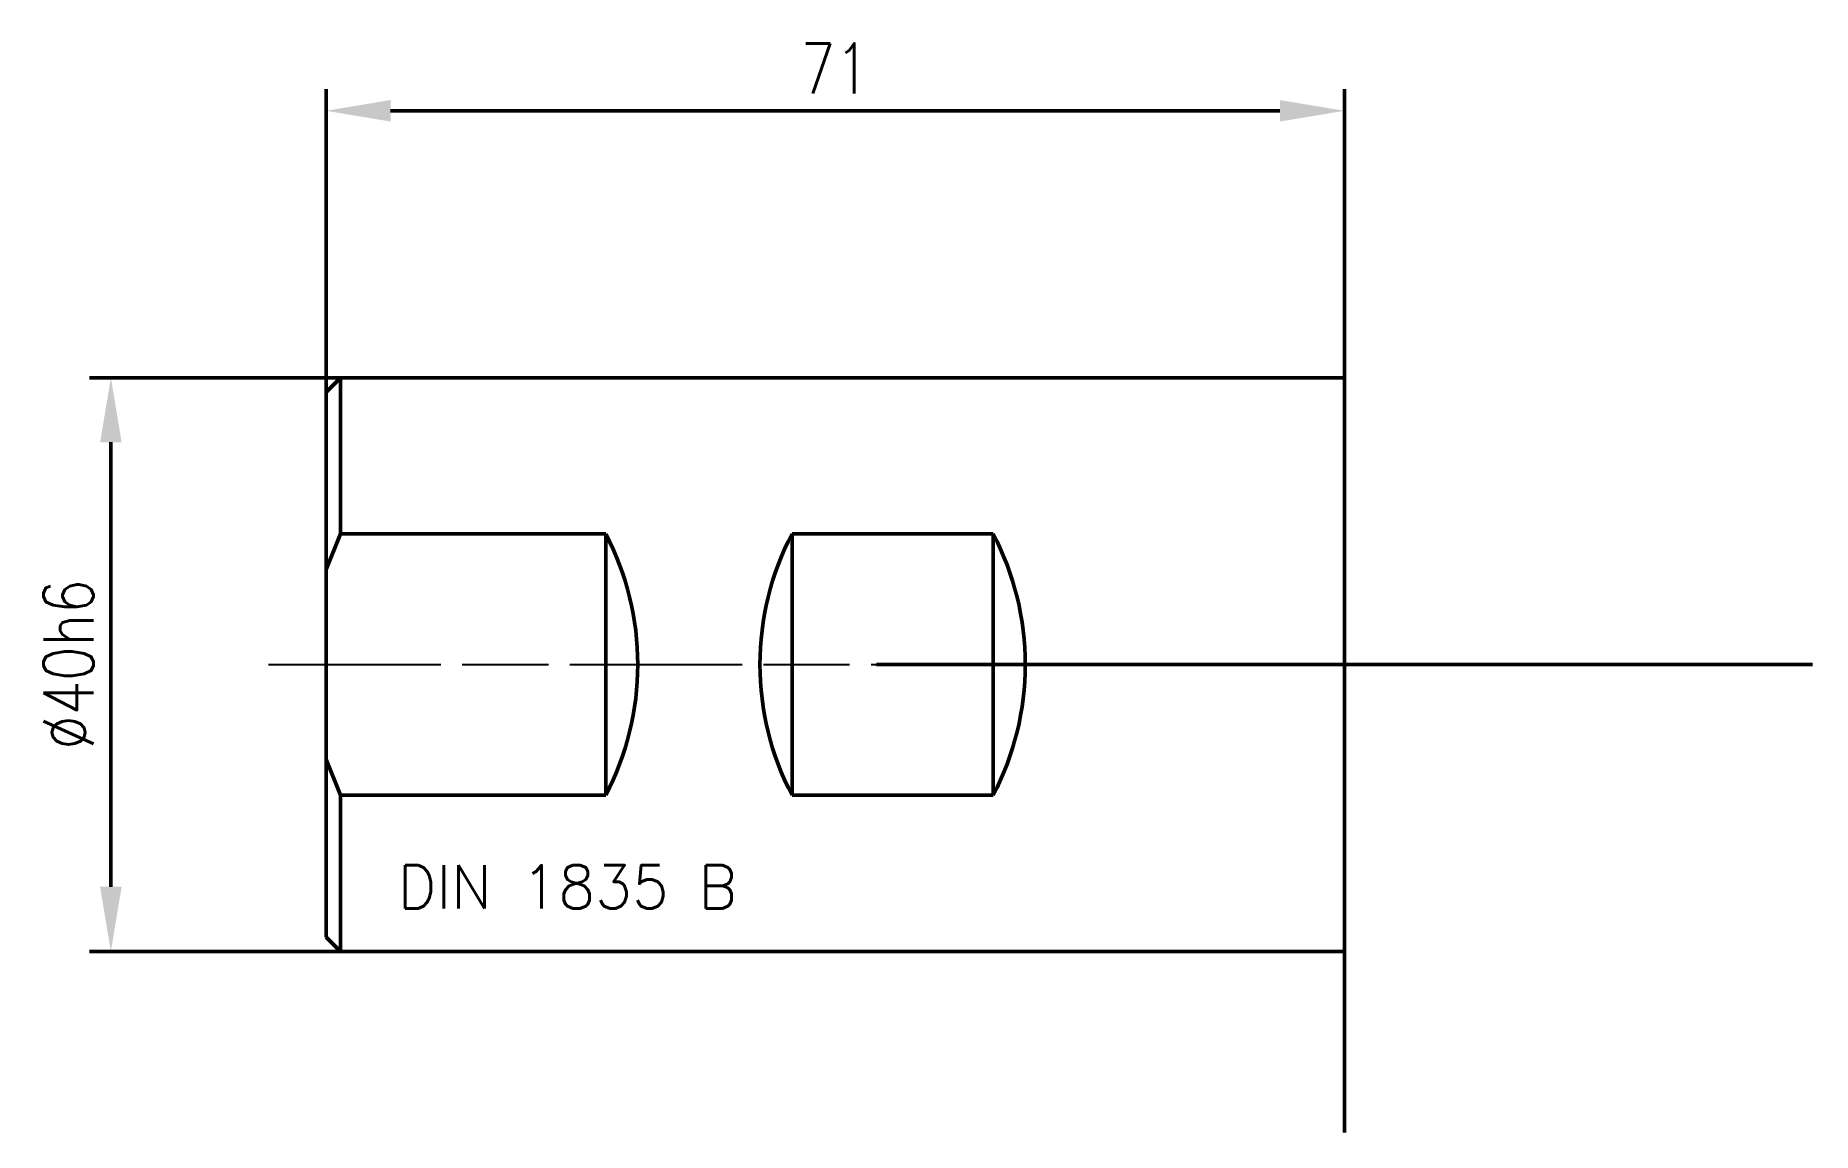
# Model space of a CAD drawing. Header units: millimetres. Extents: x 324 to 448, y 81 to 157.
import ezdxf

# ---------------------------------------------------------------- set-up
doc = ezdxf.new("R2010")
doc.units = ezdxf.units.MM
doc.header["$LTSCALE"] = 2
doc.linetypes.add('LONGDASH_DASH', pattern=[10.5, 6, -0.75, 3, -0.75])
for name, color, linetype, lineweight in [('1', 4, 'Continuous', 50), ('SK1', 4, 'Continuous', 50), ('SK2', 7, 'Continuous', 25), ('SK4', 2, 'LONGDASH_DASH', 25), ('SK6', 5, 'Continuous', 35)]:
    doc.layers.add(name, color=color, linetype=linetype, lineweight=lineweight)
doc.styles.add('SIMPLEX', font='simplex.shx', dxfattribs={"width": 0.8})
doc.dimstyles.new('WALTER_1', dxfattribs={"dimtxt": 3.5, "dimasz": 4.5, "dimexe": 1.5, "dimexo": 0, "dimgap": 1.2, "dimtad": 1, "dimdec": 3, "dimdsep": 46, "dimtxsty": 'SIMPLEX', "dimcen": 2.5, "dimazin": 2, "dimtfac": 1, "dimtdec": 3, "dimtmove": 0, "dimatfit": 0, "dimfxl": 1.25, "dimtolj": 1, "dimarcsym": 0})

# ---------------------------------------------------------------- blocks, each defined once
blk = doc.blocks.new('*D1')
at = {"layer": 'Defpoints', "color": 0, "transparency": 16777216}
for p in [(-86, 20), (-70, 20), (-70, -20)]:
    blk.add_point(p, dxfattribs=at)
at = {"layer": 'SK2', "color": 0, "lineweight": -2, "transparency": 16777216}
for p, q in [((-70, 20), (-87.5, 20)), ((-86, -15.5), (-86, 15.5)), ((-70, -20), (-87.5, -20))]:
    blk.add_line(p, q, dxfattribs=at)
at = {"layer": 'SK2', "color": 0, "transparency": 16777216}
for points in [[(-86.75, 15.5), (-85.25, 15.5), (-86, 20)], [(-86.75, -15.5), (-85.25, -15.5), (-86, -20)]]:
    blk.add_solid(points, dxfattribs=at)
at = {"layer": 'SK2', "color": 0, "transparency": 16777216, "insert": (-88.95, 0), "char_height": 3.5, "attachment_point": 5, "rotation": 90, "style": 'SIMPLEX'}
blk.add_mtext('\\A1;%%C40h6', dxfattribs=at)
blk = doc.blocks.new('*D2')
at = {"layer": 'Defpoints', "color": 0, "transparency": 16777216}
for p in [(0, 38.61), (0, 20), (-71, 17.8)]:
    blk.add_point(p, dxfattribs=at)
at = {"layer": 'SK2', "color": 0, "lineweight": -2, "transparency": 16777216}
for p, q in [((-71, 17.8), (-71, 40.11)), ((0, 20), (0, 40.11)), ((-66.5, 38.61), (-4.5, 38.61))]:
    blk.add_line(p, q, dxfattribs=at)
at = {"layer": 'SK2', "color": 0, "transparency": 16777216}
for points in [[(-66.5, 39.36), (-66.5, 37.86), (-71, 38.61)], [(-4.5, 39.36), (-4.5, 37.86), (0, 38.61)]]:
    blk.add_solid(points, dxfattribs=at)
at = {"layer": 'SK2', "color": 0, "transparency": 16777216, "insert": (-35.5, 41.56), "char_height": 3.5, "attachment_point": 5, "style": 'SIMPLEX'}
blk.add_mtext('\\A1;71', dxfattribs=at)
blk = doc.blocks.new('CENTER')
at = {"layer": '1', "color": 1}
for p, q in [((0, 32.63), (0, -32.63)), ((32.63, 0), (-32.63, 0))]:
    blk.add_line(p, q, dxfattribs=at)
blk = doc.blocks.new('1835b-40')
at = {"layer": 'SK1'}
for p, q in [((-70, 20), (-71, 19)), ((-70, 20), (0, 20)), ((-70, 20), (-70, 9.1094)), ((-71, 19), (-71, -19)), ((-70, 9.1094), (-71, 6.6319)), ((-51.5, 9.1094), (-70, 9.1094)), ((-51.5, 9.1094), (-51.5, -9.1094)), ((-38.5125, 9.1094), (-24.4875, 9.1094)), ((-38.5125, -9.1094), (-38.5125, 9.1094)), ((-24.4875, 9.1094), (-24.4875, -9.1094)), ((-70, -9.1094), (-71, -6.6319)), ((-51.5, -9.1094), (-70, -9.1094)), ((-70, -9.1094), (-70, -20)), ((-24.4875, -9.1094), (-38.5125, -9.1094)), ((-71, -19), (-70, -20)), ((-70, -20), (0, -20))]:
    blk.add_line(p, q, dxfattribs=at)
for centre, start, end in [((-69.0052, -0.0115), 0.033317, 27.521311), ((-21.0073, -0.0115), 152.478689, 179.966683), ((-41.9927, -0.0115), 0.033317, 27.521311), ((-21.0073, 0.0115), 180.033317, 207.521311), ((-41.9927, 0.0115), 332.478689, 359.966683), ((-69.0052, 0.0115), 332.478689, 359.966683)]:
    blk.add_arc(centre, 19.7389, start, end, dxfattribs=at)
at = {"layer": 'SK4'}
blk.add_line((-75, 0), (0, 0), dxfattribs=at)
at = {"layer": 'SK6', "style": 'SIMPLEX'}
blk.add_text('DIN 1835 B', height=3, dxfattribs=at).set_placement((-66, -17))
at = {"layer": 'SK2'}
dim = blk.add_linear_dim(base=(0, 38.6071), p1=(-71, 17.805), p2=(0, 20), text='71', dimstyle='WALTER_1', dxfattribs=at)
dim.commit()
dim.dimension.update_dxf_attribs({"geometry": '*D2', "text_midpoint": (-35.5, 38.6071), "dimtype": 128})
dim = blk.add_linear_dim(base=(-86, 20), p1=(-70, -20), p2=(-70, 20), angle=90, text='%%C40h6', dimstyle='WALTER_1', dxfattribs=at)
dim.commit()
dim.dimension.update_dxf_attribs({"geometry": '*D1', "text_midpoint": (-88.95, 0)})

msp = doc.modelspace()

# ---------------------------------------------------------------- block references
at = {"layer": '1'}
for name in ['1835b-40', 'CENTER']:
    msp.add_blockref(name, (415.23, 113.22), dxfattribs=at)

doc.saveas('drawing.dxf')
